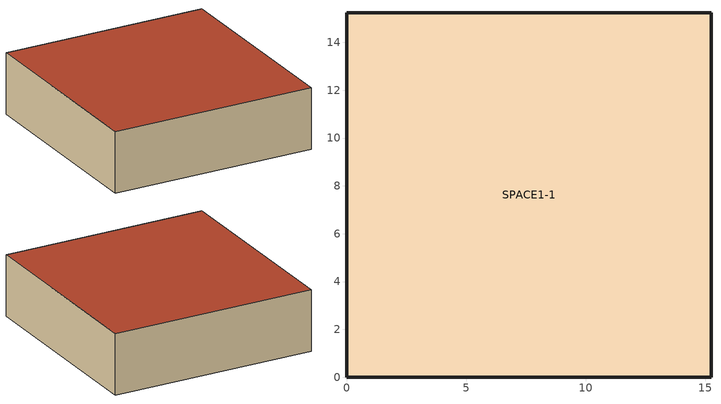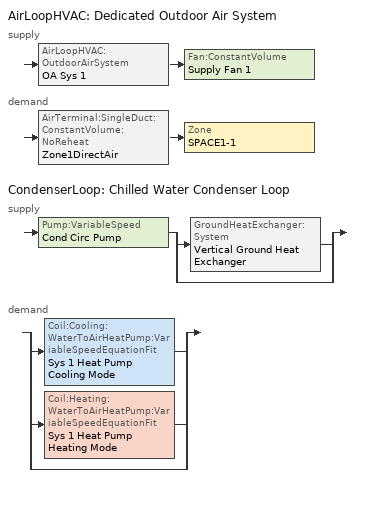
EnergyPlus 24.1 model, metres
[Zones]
SPACE1-1
 floor ground (FLOOR): 15.24,0 0,0 0,15.24 15.24,15.24 z0
 wall outside (ext-walls): 0,0 15.24,0 15.24,15.24 0,15.24 0,0 z0:4.57
 roof outside (ROOF19): 0,15.24 0,0 15.24,0 15.24,15.24 z4.57
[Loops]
AirLoopHVAC 'Dedicated Outdoor Air System'
 supply: AirLoopHVAC:OutdoorAirSystem 'OA Sys 1' > Fan:ConstantVolume 'Supply Fan 1'
 demand: AirTerminal:SingleDuct:ConstantVolume:NoReheat 'Zone1DirectAir' > Zone 'SPACE1-1'
CondenserLoop 'Chilled Water Condenser Loop'
 supply: Pump:VariableSpeed 'Cond Circ Pump' > split
  | GroundHeatExchanger:System 'Vertical Ground Heat Exchanger'
  | bypass
 demand: split
  | Coil:Cooling:WaterToAirHeatPump:VariableSpeedEquationFit 'Sys 1 Heat Pump Cooling Mode'
  | Coil:Heating:WaterToAirHeatPump:VariableSpeedEquationFit 'Sys 1 Heat Pump Heating Mode'
  | bypass
[Building]
Simple One Zone (Wireframe DXF): North Axis {deg}=0; Terrain=Suburbs; Loads Convergence Tolerance Value {W}=.04; Temperature Convergence Tolerance Value {deltaC}=.004; Solar Distribution=MinimalShadowing; Maximum Number of Warmup Days=30; Minimum Number of Warmup Days=6
[Site:Location]
Denver Centennial CO USA WMO=724666: Latitude {deg}=39.57; Longitude {deg}=-104.85; Time Zone {hr}=-7; Elevation {m}=1793
[SizingPeriod:DesignDay] Day of Month=21; Humidity Condition Type=Wetbulb; Barometric Pressure {Pa}=81560; Rain Indicator=No; Snow Indicator=No; Daylight Saving Time Indicator=No; Solar Model Indicator=ASHRAEClearSky
Name | Month | Day Type | Maximum Dry-Bulb Temperature {C} | Daily Dry-Bulb Temperature Range {deltaC} | Wetbulb or DewPoint at Maximum Dry-Bulb {C} | Wind Speed {m/s} | Wind Direction {deg} | Sky Clearness
Denver Centennial Ann Htg 99.6% Condns DB | 12 | WinterDesignDay | -18.8 | 0 | -18.8 | 3 | 340 | 0
Denver Centennial Ann Clg 1% Condns DB=>MWB | 7 | SummerDesignDay | 32 | 15.2 | 15.5 | 4.9 | 0 | 1
[Site:GroundTemperature:Deep]
16.5, 16.5, 16.5, 16.5, 16.5, 16.5, 16.5, 16.5, 16.5, 16.5, 16.5, 16.5
[Site:GroundTemperature:Undisturbed:KusudaAchenbach]
Vertical Ground Heat Exchanger Ground Temps: 0.692626, 920, 2551.09, 13.375, 3.2, 8
[Site:GroundTemperature:BuildingSurface]
18.89, 18.92, 19.02, 19.12, 19.21, 19.23, 19.07, 19.32, 19.09, 19.21, 19.13, 18.96
[Material:NoMass]
R19LAYER: Roughness=Rough; Thermal Resistance {m2-K/W}=3.344; Thermal Absorptance=0.9; Solar Absorptance=0.75; Visible Absorptance=0.75
[Material] Thermal Absorptance=0.9
Name | Roughness | Thickness {m} | Conductivity {W/m-K} | Density {kg/m3} | Specific Heat {J/kg-K} | Solar Absorptance | Visible Absorptance
C5 - 4 IN HW CONCRETE | MediumRough | 0.101498 | 1.729577 | 2242.585 | 836.8 | 0.65 | 0.65
1IN Stucco | Smooth | 0.0253 | 0.6918 | 1858 | 837 | 0.92 | 0.92
8IN Concrete HW | MediumRough | 0.2033 | 1.7296 | 2243 | 837 | 0.65 | 0.65
Wall Insulation [5] | MediumRough | 0.0453 | 0.0432 | 91 | 837 | 0.5 | 0.5
1/2IN Gypsum | Smooth | 0.0127 | 0.16 | 784.9 | 830 | 0.92 | 0.92
[Construction]
ext-walls: 1IN Stucco, 8IN Concrete HW, Wall Insulation [5], 1/2IN Gypsum
FLOOR: C5 - 4 IN HW CONCRETE
ROOF19: R19LAYER
[ZoneHVAC:WaterToAirHeatPump]
Zone1WTAHP: Availability Schedule=FanAndCoilAvailSched; Cooling Supply Air Flow Rate {m3/s}=Autosize; Heating Supply Air Flow Rate {m3/s}=Autosize; No Load Supply Air Flow Rate Control Set To Low Speed=No; Cooling Outdoor Air Flow Rate {m3/s}=0; Heating Outdoor Air Flow Rate {m3/s}=0; Supply Air Fan=Zone 1 Fan; Heating Coil=Sys 1 Heat Pump Heating Mode; Cooling Coil=Sys 1 Heat Pump Cooling Mode; Supplemental Heating Coil=Heat Pump DX Supp Heating Coil 1; Maximum Supply Air Temperature from Supplemental Heater {C}=60; Maximum Outdoor Dry-Bulb Temperature for Supplemental Heater Operation {C}=20; Fan Placement=BlowThrough; Supply Air Fan Operating Mode Schedule=ConstantFanSch
[Coil:Cooling:WaterToAirHeatPump:VariableSpeedEquationFit]
Sys 1 Heat Pump Cooling Mode: Number of Speeds=10; Nominal Speed Level=10; Gross Rated Total Cooling Capacity At Selected Nominal Speed Level {W}=Autosize; Rated Air Flow Rate At Selected Nominal Speed Level {m3/s}=Autosize; Rated Water Flow Rate At Selected Nominal Speed Level {m3/s}=Autosize; Nominal Time for Condensate to Begin Leaving the Coil {s}=0; Initial Moisture Evaporation Rate Divided by Steady-State AC Latent Capacity=0; Maximum Cycling Rate {cycles/hr}=2.5; Latent Capacity Time Constant {s}=60; Fan Delay Time {s}=60; Flag for Using Hot Gas Reheat, 0 or 1=0; Energy Part Load Fraction Curve=VS Energy Part Load Fraction 1; Speed 1 Reference Unit Gross Rated Total Cooling Capacity {W}=1524.1; Speed 1 Reference Unit Gross Rated Sensible Heat Ratio=0.75; Speed 1 Reference Unit Gross Rated Cooling COP {W/W}=4; Speed 1 Reference Unit Rated Air Flow Rate {m3/s}=0.135907; Speed 1 Reference Unit Rated Water Flow Rate {m3/s}=0.000381695; Speed 1 Total Cooling Capacity Function of Temperature Curve=TC VS Temp1 Test; Speed 1 Total Cooling Capacity Function of Air Flow Fraction Curve=TC VS AirFrac Test; Speed 1 Total Cooling Capacity Function of Water Flow Fraction Curve=TC VS WaterFrac Test; Speed 1 Energy Input Ratio Function of Temperature Curve=EIR VS Temp1 Test; Speed 1 Energy Input Ratio Function of Air Flow Fraction Curve=EIR VS AirFrac Test; Speed 1 Energy Input Ratio Function of Water Flow Fraction Curve=EIR VS WaterFrac Test; Speed 1 Reference Unit Waste Heat Fraction of Input Power At Rated Conditions=0.1; Speed 1 Waste Heat Function of Temperature Curve=wasteHeat VS Temp1 Test; Speed 2 Reference Unit Gross Rated Total Cooling Capacity {W}=1877.9; Speed 2 Reference Unit Gross Rated Sensible Heat Ratio=0.75; Speed 2 Reference Unit Gross Rated Cooling COP {W/W}=4; Speed 2 Reference Unit Rated Air Flow Rate {m3/s}=0.151008; Speed 2 Reference Unit Rated Water Flow Rate {m3/s}=0.000381695; Speed 2 Total Cooling Capacity Function of Temperature Curve=TC VS Temp1 Test; Speed 2 Total Cooling Capacity Function of Air Flow Fraction Curve=TC VS AirFrac Test; Speed 2 Total Cooling Capacity Function of Water Flow Fraction Curve=TC VS WaterFrac Test; Speed 2 Energy Input Ratio Function of Temperature Curve=EIR VS Temp1 Test; Speed 2 Energy Input Ratio Function of Air Flow Fraction Curve=EIR VS AirFrac Test; Speed 2 Energy Input Ratio Function of Water Flow Fraction Curve=EIR VS WaterFrac Test; Speed 2 Reference Unit Waste Heat Fraction of Input Power At Rated Conditions=0.1; Speed 2 Waste Heat Function of Temperature Curve=wasteHeat VS Temp1 Test; Speed 3 Reference Unit Gross Rated Total Cooling Capacity {W}=2226.6; Speed 3 Reference Unit Gross Rated Sensible Heat Ratio=0.75; Speed 3 Reference Unit Gross Rated Cooling COP {W/W}=4; Speed 3 Reference Unit Rated Air Flow Rate {m3/s}=0.166109; Speed 3 Reference Unit Rated Water Flow Rate {m3/s}=0.000381695; Speed 3 Total Cooling Capacity Function of Temperature Curve=TC VS Temp1 Test; Speed 3 Total Cooling Capacity Function of Air Flow Fraction Curve=TC VS AirFrac Test; Speed 3 Total Cooling Capacity Function of Water Flow Fraction Curve=TC VS WaterFrac Test; Speed 3 Energy Input Ratio Function of Temperature Curve=EIR VS Temp1 Test; Speed 3 Energy Input Ratio Function of Air Flow Fraction Curve=EIR VS AirFrac Test; Speed 3 Energy Input Ratio Function of Water Flow Fraction Curve=EIR VS WaterFrac Test; Speed 3 Reference Unit Waste Heat Fraction of Input Power At Rated Conditions=0.1; Speed 3 Waste Heat Function of Temperature Curve=wasteHeat VS Temp1 Test; Speed 4 Reference Unit Gross Rated Total Cooling Capacity {W}=2911.3; Speed 4 Reference Unit Gross Rated Sensible Heat Ratio=0.75; Speed 4 Reference Unit Gross Rated Cooling COP {W/W}=4; Speed 4 Reference Unit Rated Air Flow Rate {m3/s}=0.19631; Speed 4 Reference Unit Rated Water Flow Rate {m3/s}=0.000381695; Speed 4 Total Cooling Capacity Function of Temperature Curve=TC VS Temp1 Test; Speed 4 Total Cooling Capacity Function of Air Flow Fraction Curve=TC VS AirFrac Test; Speed 4 Total Cooling Capacity Function of Water Flow Fraction Curve=TC VS WaterFrac Test; Speed 4 Energy Input Ratio Function of Temperature Curve=EIR VS Temp1 Test; Speed 4 Energy Input Ratio Function of Air Flow Fraction Curve=EIR VS AirFrac Test; Speed 4 Energy Input Ratio Function of Water Flow Fraction Curve=EIR VS WaterFrac Test; Speed 4 Reference Unit Waste Heat Fraction of Input Power At Rated Conditions=0.1; Speed 4 Waste Heat Function of Temperature Curve=wasteHeat VS Temp1 Test; Speed 5 Reference Unit Gross Rated Total Cooling Capacity {W}=3581.7; Speed 5 Reference Unit Gross Rated Sensible Heat Ratio=0.75; Speed 5 Reference Unit Gross Rated Cooling COP {W/W}=4; Speed 5 Reference Unit Rated Air Flow Rate {m3/s}=0.226512; Speed 5 Reference Unit Rated Water Flow Rate {m3/s}=0.000381695; Speed 5 Total Cooling Capacity Function of Temperature Curve=TC VS Temp1 Test; Speed 5 Total Cooling Capacity Function of Air Flow Fraction Curve=TC VS AirFrac Test; Speed 5 Total Cooling Capacity Function of Water Flow Fraction Curve=TC VS WaterFrac Test; Speed 5 Energy Input Ratio Function of Temperature Curve=EIR VS Temp1 Test; Speed 5 Energy Input Ratio Function of Air Flow Fraction Curve=EIR VS AirFrac Test; Speed 5 Energy Input Ratio Function of Water Flow Fraction Curve=EIR VS WaterFrac Test; Speed 5 Reference Unit Waste Heat Fraction of Input Power At Rated Conditions=0.1; Speed 5 Waste Heat Function of Temperature Curve=wasteHeat VS Temp1 Test; Speed 6 Reference Unit Gross Rated Total Cooling Capacity {W}=4239.5; Speed 6 Reference Unit Gross Rated Sensible Heat Ratio=0.75; Speed 6 Reference Unit Gross Rated Cooling COP {W/W}=4; Speed 6 Reference Unit Rated Air Flow Rate {m3/s}=0.256714; Speed 6 Reference Unit Rated Water Flow Rate {m3/s}=0.000381695; Speed 6 Total Cooling Capacity Function of Temperature Curve=TC VS Temp1 Test; Speed 6 Total Cooling Capacity Function of Air Flow Fraction Curve=TC VS AirFrac Test; Speed 6 Total Cooling Capacity Function of Water Flow Fraction Curve=TC VS WaterFrac Test; Speed 6 Energy Input Ratio Function of Temperature Curve=EIR VS Temp1 Test; Speed 6 Energy Input Ratio Function of Air Flow Fraction Curve=EIR VS AirFrac Test; Speed 6 Energy Input Ratio Function of Water Flow Fraction Curve=EIR VS WaterFrac Test; Speed 6 Reference Unit Waste Heat Fraction of Input Power At Rated Conditions=0.1; Speed 6 Waste Heat Function of Temperature Curve=wasteHeat VS Temp1 Test; Speed 7 Reference Unit Gross Rated Total Cooling Capacity {W}=4885.7; Speed 7 Reference Unit Gross Rated Sensible Heat Ratio=0.75; Speed 7 Reference Unit Gross Rated Cooling COP {W/W}=4; Speed 7 Reference Unit Rated Air Flow Rate {m3/s}=0.286915; Speed 7 Reference Unit Rated Water Flow Rate {m3/s}=0.000381695; Speed 7 Total Cooling Capacity Function of Temperature Curve=TC VS Temp1 Test; Speed 7 Total Cooling Capacity Function of Air Flow Fraction Curve=TC VS AirFrac Test; Speed 7 Total Cooling Capacity Function of Water Flow Fraction Curve=TC VS WaterFrac Test; Speed 7 Energy Input Ratio Function of Temperature Curve=EIR VS Temp1 Test; Speed 7 Energy Input Ratio Function of Air Flow Fraction Curve=EIR VS AirFrac Test; Speed 7 Energy Input Ratio Function of Water Flow Fraction Curve=EIR VS WaterFrac Test; Speed 7 Reference Unit Waste Heat Fraction of Input Power At Rated Conditions=0.1; Speed 7 Waste Heat Function of Temperature Curve=wasteHeat VS Temp1 Test; Speed 8 Reference Unit Gross Rated Total Cooling Capacity {W}=5520.7; Speed 8 Reference Unit Gross Rated Sensible Heat Ratio=0.75; Speed 8 Reference Unit Gross Rated Cooling COP {W/W}=4; Speed 8 Reference Unit Rated Air Flow Rate {m3/s}=0.317117; Speed 8 Reference Unit Rated Water Flow Rate {m3/s}=0.000381695; Speed 8 Total Cooling Capacity Function of Temperature Curve=TC VS Temp1 Test; Speed 8 Total Cooling Capacity Function of Air Flow Fraction Curve=TC VS AirFrac Test; Speed 8 Total Cooling Capacity Function of Water Flow Fraction Curve=TC VS WaterFrac Test; Speed 8 Energy Input Ratio Function of Temperature Curve=EIR VS Temp1 Test; Speed 8 Energy Input Ratio Function of Air Flow Fraction Curve=EIR VS AirFrac Test; Speed 8 Energy Input Ratio Function of Water Flow Fraction Curve=EIR VS WaterFrac Test; Speed 8 Reference Unit Waste Heat Fraction of Input Power At Rated Conditions=0.1; Speed 8 Waste Heat Function of Temperature Curve=wasteHeat VS Temp1 Test; Speed 9 Reference Unit Gross Rated Total Cooling Capacity {W}=6144.8; Speed 9 Reference Unit Gross Rated Sensible Heat Ratio=0.75; Speed 9 Reference Unit Gross Rated Cooling COP {W/W}=4; Speed 9 Reference Unit Rated Air Flow Rate {m3/s}=0.347318; Speed 9 Reference Unit Rated Water Flow Rate {m3/s}=0.000381695; Speed 9 Total Cooling Capacity Function of Temperature Curve=TC VS Temp1 Test; Speed 9 Total Cooling Capacity Function of Air Flow Fraction Curve=TC VS AirFrac Test; Speed 9 Total Cooling Capacity Function of Water Flow Fraction Curve=TC VS WaterFrac Test; Speed 9 Energy Input Ratio Function of Temperature Curve=EIR VS Temp1 Test; Speed 9 Energy Input Ratio Function of Air Flow Fraction Curve=EIR VS AirFrac Test; Speed 9 Energy Input Ratio Function of Water Flow Fraction Curve=EIR VS WaterFrac Test; Speed 9 Reference Unit Waste Heat Fraction of Input Power At Rated Conditions=0.1; Speed 9 Waste Heat Function of Temperature Curve=wasteHeat VS Temp1 Test; Speed 10 Reference Unit Gross Rated Total Cooling Capacity {W}=6758; Speed 10 Reference Unit Gross Rated Sensible Heat Ratio=0.75; Speed 10 Reference Unit Gross Rated Cooling COP {W/W}=4; Speed 10 Reference Unit Rated Air Flow Rate {m3/s}=0.37752; Speed 10 Reference Unit Rated Water Flow Rate {m3/s}=0.000381695; Speed 10 Total Cooling Capacity Function of Temperature Curve=TC VS Temp1 Test; Speed 10 Total Cooling Capacity Function of Air Flow Fraction Curve=TC VS AirFrac Test; Speed 10 Total Cooling Capacity Function of Water Flow Fraction Curve=TC VS WaterFrac Test; Speed 10 Energy Input Ratio Function of Temperature Curve=EIR VS Temp1 Test; Speed 10 Energy Input Ratio Function of Air Flow Fraction Curve=EIR VS AirFrac Test; Speed 10 Energy Input Ratio Function of Water Flow Fraction Curve=EIR VS WaterFrac Test; Speed 10 Reference Unit Waste Heat Fraction of Input Power At Rated Conditions=0.1; Speed 10 Waste Heat Function of Temperature Curve=wasteHeat VS Temp1 Test
[Coil:Heating:WaterToAirHeatPump:VariableSpeedEquationFit]
Sys 1 Heat Pump Heating Mode: Number of Speeds=10; Nominal Speed Level=10; Rated Heating Capacity At Selected Nominal Speed Level {W}=Autosize; Rated Air Flow Rate At Selected Nominal Speed Level {m3/s}=Autosize; Rated Water Flow Rate At Selected Nominal Speed Level {m3/s}=Autosize; Energy Part Load Fraction Curve=VS Energy Part Load Fraction 1; Speed 1 Reference Unit Gross Rated Heating Capacity {W}=1838.7; Speed 1 Reference Unit Gross Rated Heating COP {W/W}=5; Speed 1 Reference Unit Rated Air Flow {m3/s}=0.166109; Speed 1 Reference Unit Rated Water Flow Rate {m3/s}=0.000381695; Speed 1 Heating Capacity Function of Temperature Curve=Heating VS Temp1 Test; Speed 1 Total  Heating Capacity Function of Air Flow Fraction Curve=Heating VS AirFrac Test; Speed 1 Heating Capacity Function of Water Flow Fraction Curve=Heating VS WaterFrac Test; Speed 1 Energy Input Ratio Function of Temperature Curve=EIRH VS Temp1 Test; Speed 1 Energy Input Ratio Function of Air Flow Fraction Curve=EIRH VS AirFrac Test; Speed 1 Energy Input Ratio Function of Water Flow Fraction Curve=EIRH VS WaterFrac Test; Speed 1 Reference Unit Waste Heat Fraction of Input Power At Rated Conditions=0.1; Speed 1 Waste Heat Function of Temperature Curve=Heating wasteHeat VS Temp1 Test; Speed 2 Reference Unit Gross Rated Heating Capacity {W}=2295.5; Speed 2 Reference Unit Gross Rated Heating COP {W/W}=5; Speed 2 Reference Unit Rated Air Flow Rate {m3/s}=0.179322; Speed 2 Reference Unit Rated Water Flow Rate {m3/s}=0.000381695; Speed 2 Heating Capacity Function of Temperature Curve=Heating VS Temp1 Test; Speed 2 Total  Heating Capacity Function of Air Flow Fraction Curve=Heating VS AirFrac Test; Speed 2 Heating Capacity Function of Water Flow Fraction Curve=Heating VS WaterFrac Test; Speed 2 Energy Input Ratio Function of Temperature Curve=EIRH VS Temp1 Test; Speed 2 Energy Input Ratio Function of Air Flow Fraction Curve=EIRH VS AirFrac Test; Speed 2 Energy Input Ratio Function of Water Flow Fraction Curve=EIRH VS WaterFrac Test; Speed 2 Reference Unit Waste Heat Fraction of Input Power At Rated Conditions=0.1; Speed 2 Waste Heat Function of Temperature Curve=Heating wasteHeat VS Temp1 Test; Speed 3 Reference Unit Gross Rated Heating Capacity {W}=2751.3; Speed 3 Reference Unit Gross Rated Heating COP {W/W}=5; Speed 3 Reference Unit Rated Air Flow Rate {m3/s}=0.192535; Speed 3 Reference Unit Rated Water Flow Rate {m3/s}=0.000381695; Speed 3 Heating Capacity Function of Temperature Curve=Heating VS Temp1 Test; Speed 3 Total  Heating Capacity Function of Air Flow Fraction Curve=Heating VS AirFrac Test; Speed 3 Heating Capacity Function of Water Flow Fraction Curve=Heating VS WaterFrac Test; Speed 3 Energy Input Ratio Function of Temperature Curve=EIRH VS Temp1 Test; Speed 3 Energy Input Ratio Function of Air Flow Fraction Curve=EIRH VS AirFrac Test; Speed 3 Energy Input Ratio Function of Water Flow Fraction Curve=EIRH VS WaterFrac Test; Speed 3 Reference Unit Waste Heat Fraction of Input Power At Rated Conditions=0.1; Speed 3 Waste Heat Function of Temperature Curve=Heating wasteHeat VS Temp1 Test; Speed 4 Reference Unit Gross Rated Heating Capacity {W}=3659.6; Speed 4 Reference Unit Gross Rated Heating COP {W/W}=5; Speed 4 Reference Unit Rated Air Flow Rate {m3/s}=0.218962; Speed 4 Reference Unit Rated Water Flow Rate {m3/s}=0.000381695; Speed 4 Heating Capacity Function of Temperature Curve=Heating VS Temp1 Test; Speed 4 Total  Heating Capacity Function of Air Flow Fraction Curve=Heating VS AirFrac Test; Speed 4 Heating Capacity Function of Water Flow Fraction Curve=Heating VS WaterFrac Test; Speed 4 Energy Input Ratio Function of Temperature Curve=EIRH VS Temp1 Test; Speed 4 Energy Input Ratio Function of Air Flow Fraction Curve=EIRH VS AirFrac Test; Speed 4 Energy Input Ratio Function of Water Flow Fraction Curve=EIRH VS WaterFrac Test; Speed 4 Reference Unit Waste Heat Fraction of Input Power At Rated Conditions=0.1; Speed 4 Waste Heat Function of Temperature Curve=Heating wasteHeat VS Temp1 Test; Speed 5 Reference Unit Gross Rated Heating Capacity {W}=4563.7; Speed 5 Reference Unit Gross Rated Heating COP {W/W}=5; Speed 5 Reference Unit Rated Air Flow Rate {m3/s}=0.245388; Speed 5 Reference Unit Rated Water Flow Rate {m3/s}=0.000381695; Speed 5 Heating Capacity Function of Temperature Curve=Heating VS Temp1 Test; Speed 5 Total  Heating Capacity Function of Air Flow Fraction Curve=Heating VS AirFrac Test; Speed 5 Heating Capacity Function of Water Flow Fraction Curve=Heating VS WaterFrac Test; Speed 5 Energy Input Ratio Function of Temperature Curve=EIRH VS Temp1 Test; Speed 5 Energy Input Ratio Function of Air Flow Fraction Curve=EIRH VS AirFrac Test; Speed 5 Energy Input Ratio Function of Water Flow Fraction Curve=EIRH VS WaterFrac Test; Speed 5 Reference Unit Waste Heat Fraction of Input Power At Rated Conditions=0.1; Speed 5 Waste Heat Function of Temperature Curve=Heating wasteHeat VS Temp1 Test; Speed 6 Reference Unit Gross Rated Heating Capacity {W}=5463.3; Speed 6 Reference Unit Gross Rated Heating COP {W/W}=5; Speed 6 Reference Unit Rated Air Flow Rate {m3/s}=0.271814; Speed 6 Reference Unit Rated Water Flow Rate {m3/s}=0.000381695; Speed 6 Heating Capacity Function of Temperature Curve=Heating VS Temp1 Test; Speed 6 Total  Heating Capacity Function of Air Flow Fraction Curve=Heating VS AirFrac Test; Speed 6 Heating Capacity Function of Water Flow Fraction Curve=Heating VS WaterFrac Test; Speed 6 Energy Input Ratio Function of Temperature Curve=EIRH VS Temp1 Test; Speed 6 Energy Input Ratio Function of Air Flow Fraction Curve=EIRH VS AirFrac Test; Speed 6 Energy Input Ratio Function of Water Flow Fraction Curve=EIRH VS WaterFrac Test; Speed 6 Reference Unit Waste Heat Fraction of Input Power At Rated Conditions=0.1; Speed 6 Waste Heat Function of Temperature Curve=Heating wasteHeat VS Temp1 Test; Speed 7 Reference Unit Gross Rated Heating Capacity {W}=6358.4; Speed 7 Reference Unit Gross Rated Heating COP {W/W}=5; Speed 7 Reference Unit Rated Air Flow Rate {m3/s}=0.298241; Speed 7 Reference Unit Rated Water Flow Rate {m3/s}=0.000381695; Speed 7 Heating Capacity Function of Temperature Curve=Heating VS Temp1 Test; Speed 7 Total  Heating Capacity Function of Air Flow Fraction Curve=Heating VS AirFrac Test; Speed 7 Heating Capacity Function of Water Flow Fraction Curve=Heating VS WaterFrac Test; Speed 7 Energy Input Ratio Function of Temperature Curve=EIRH VS Temp1 Test; Speed 7 Energy Input Ratio Function of Air Flow Fraction Curve=EIRH VS AirFrac Test; Speed 7 Energy Input Ratio Function of Water Flow Fraction Curve=EIRH VS WaterFrac Test; Speed 7 Reference Unit Waste Heat Fraction of Input Power At Rated Conditions=0.1; Speed 7 Waste Heat Function of Temperature Curve=Heating wasteHeat VS Temp1 Test; Speed 8 Reference Unit Gross Rated Heating Capacity {W}=7248.5; Speed 8 Reference Unit Gross Rated Heating COP {W/W}=5; Speed 8 Reference Unit Rated Air Flow Rate {m3/s}=0.324667; Speed 8 Reference Unit Rated Water Flow Rate {m3/s}=0.000381695; Speed 8 Heating Capacity Function of Temperature Curve=Heating VS Temp1 Test; Speed 8 Total  Heating Capacity Function of Air Flow Fraction Curve=Heating VS AirFrac Test; Speed 8 Heating Capacity Function of Water Flow Fraction Curve=Heating VS WaterFrac Test; Speed 8 Energy Input Ratio Function of Temperature Curve=EIRH VS Temp1 Test; Speed 8 Energy Input Ratio Function of Air Flow Fraction Curve=EIRH VS AirFrac Test; Speed 8 Energy Input Ratio Function of Water Flow Fraction Curve=EIRH VS WaterFrac Test; Speed 8 Reference Unit Waste Heat Fraction of Input Power At Rated Conditions=0.1; Speed 8 Waste Heat Function of Temperature Curve=Heating wasteHeat VS Temp1 Test; Speed 9 Reference Unit Gross Rated Heating Capacity {W}=8133.6; Speed 9 Reference Unit Gross Rated Heating COP {W/W}=5; Speed 9 Reference Unit Rated Air Flow Rate {m3/s}=0.351094; Speed 9 Reference Unit Rated Water Flow Rate {m3/s}=0.000381695; Speed 9 Heating Capacity Function of Temperature Curve=Heating VS Temp1 Test; Speed 9 Total  Heating Capacity Function of Air Flow Fraction Curve=Heating VS AirFrac Test; Speed 9 Heating Capacity Function of Water Flow Fraction Curve=Heating VS WaterFrac Test; Speed 9 Energy Input Ratio Function of Temperature Curve=EIRH VS Temp1 Test; Speed 9 Energy Input Ratio Function of Air Flow Fraction Curve=EIRH VS AirFrac Test; Speed 9 Energy Input Ratio Function of Water Flow Fraction Curve=EIRH VS WaterFrac Test; Speed 9 Reference Unit Waste Heat Fraction of Input Power At Rated Conditions=0.1; Speed 9 Waste Heat Function of Temperature Curve=Heating wasteHeat VS Temp1 Test; Speed 10 Reference Unit Gross Rated Heating Capacity {W}=9013.2; Speed 10 Reference Unit Gross Rated Heating COP {W/W}=5; Speed 10 Reference Unit Rated Air Flow Rate {m3/s}=0.37752; Speed 10 Reference Unit Rated Water Flow Rate {m3/s}=0.000381695; Speed 10 Heating Capacity Function of Temperature Curve=Heating VS Temp1 Test; Speed 10 Total  Heating Capacity Function of Air Flow Fraction Curve=Heating VS AirFrac Test; Speed 10 Heating Capacity Function of Water Flow Fraction Curve=Heating VS WaterFrac Test; Speed 10 Energy Input Ratio Function of Temperature Curve=EIRH VS Temp1 Test; Speed 10 Energy Input Ratio Function of Air Flow Fraction Curve=EIRH VS AirFrac Test; Speed 10 Energy Input Ratio Function of Water Flow Fraction Curve=EIRH VS WaterFrac Test; Speed 10 Reference Unit Waste Heat Fraction of Input Power At Rated Conditions=0.1; Speed 10 Waste Heat Function of Temperature Curve=Heating wasteHeat VS Temp1 Test
[AirLoopHVAC]
Dedicated Outdoor Air System: Design Supply Air Flow Rate {m3/s}=0.0625
[AvailabilityManager:Scheduled]
Outdoor Air 1 Avail: Schedule=FanAndCoilAvailSched
[SetpointManager:MixedAir]
Mixed Air Temp Manager 1: Control Variable=Temperature; Setpoint Node or NodeList=Mixed Air Node
[Controller:OutdoorAir]
OA Controller 1: Minimum Outdoor Air Flow Rate {m3/s}=0.0625; Maximum Outdoor Air Flow Rate {m3/s}=0.0625; Economizer Control Type=NoEconomizer; Economizer Maximum Limit Dry-Bulb Temperature {C}=23; Economizer Maximum Limit Dewpoint Temperature {C}=13.5; Economizer Minimum Limit Dry-Bulb Temperature {C}=14; Lockout Type=NoLockout; Minimum Limit Type=FixedMinimum; Minimum Outdoor Air Schedule=OAFractionSched
[Fan:ConstantVolume]
Supply Fan 1: Availability Schedule=FanAndCoilAvailSched; Fan Total Efficiency=0.7; Pressure Rise {Pa}=600; Maximum Flow Rate {m3/s}=0.0625; Motor Efficiency=0.9; Motor In Airstream Fraction=1
[AirTerminal:SingleDuct:ConstantVolume:NoReheat]
Zone1DirectAir: Availability Schedule=FanAndCoilAvailSched; Maximum Air Flow Rate {m3/s}=0.0625
[SetpointManager:SingleZone:Reheat]
Supply Air Temp Manager 1: Control Variable=Temperature; Minimum Supply Air Temperature {C}=14; Maximum Supply Air Temperature {C}=23; Control Zone=SPACE1-1; Setpoint Node or NodeList=Air Loop Outlet Node
[Sizing:Zone]
SPACE1-1: Zone Cooling Design Supply Air Temperature Input Method=SupplyAirTemperature; Zone Cooling Design Supply Air Temperature {C}=13; Zone Heating Design Supply Air Temperature Input Method=SupplyAirTemperature; Zone Heating Design Supply Air Temperature {C}=30; Zone Cooling Design Supply Air Humidity Ratio {kgWater/kgDryAir}=0.0075; Zone Heating Design Supply Air Humidity Ratio {kgWater/kgDryAir}=0.004; Design Specification Outdoor Air Object=SZ DSOA SPACE1-1; Zone Heating Sizing Factor=0; Zone Cooling Sizing Factor=0; Cooling Design Air Flow Method=DesignDay; Cooling Design Air Flow Rate {m3/s}=0; Heating Design Air Flow Method=DesignDay; Heating Design Air Flow Rate {m3/s}=0; Account for Dedicated Outdoor Air System=No; Dedicated Outdoor Air System Control Strategy=NeutralSupplyAir; Dedicated Outdoor Air Low Setpoint Temperature for Design {C}=autosize; Dedicated Outdoor Air High Setpoint Temperature for Design {C}=autosize
[DesignSpecification:OutdoorAir]
SZ DSOA SPACE1-1: Outdoor Air Method=flow/person; Outdoor Air Flow per Person {m3/s-person}=0.0125; Outdoor Air Flow per Zone Floor Area {m3/s-m2}=0; Outdoor Air Flow per Zone {m3/s}=0
[People]
SPACE1-1 PEOPLE: Zone or ZoneList or Space or SpaceList=SPACE1-1; Number of People Schedule=OFFICE OCCUPANCY; Number of People Calculation Method=people; Number of People=5; Fraction Radiant=0.3; Activity Level Schedule=Activity Sch; Carbon Dioxide Generation Rate {m3/s-W}=3.82E-8; Mean Radiant Temperature Calculation Type=EnclosureAveraged; Work Efficiency Schedule=Work Eff Sch; Clothing Insulation Calculation Method=ClothingInsulationSchedule; Clothing Insulation Schedule=Clothing Sch; Air Velocity Schedule=Air Velo Sch; Thermal Comfort Model 1 Type=FANGER
[Lights]
SPACE1-1 Lights: Zone or ZoneList or Space or SpaceList=SPACE1-1; Schedule=LIGHTS-1; Design Level Calculation Method=LightingLevel; Lighting Level {W}=284; Return Air Fraction=0; Fraction Radiant=0.59; Fraction Visible=0.2; Fraction Replaceable=0
[ElectricEquipment]
SPACE1-1_MiscPlug_Equip: Zone or ZoneList or Space or SpaceList=SPACE1-1; Schedule=BLDG_EQUIP_SCH; Design Level Calculation Method=EquipmentLevel; Design Level {W}=207.7352; Fraction Latent=0; Fraction Radiant=0.5; Fraction Lost=0
[ZoneControl:Thermostat]
Zone 1 Thermostat: Zone or ZoneList=SPACE1-1; Control Type Schedule=Zone Control Type Sched; Control 1=Temperature Setpoints
[ThermostatSetpoint:DualSetpoint]
Temperature Setpoints: Heating Setpoint Temperature Schedule=Heating Setpoints; Cooling Setpoint Temperature Schedule=Cooling Setpoints
[Zone equipment]
SPACE1-1: Zone1DirectAir, Zone1WTAHP
[Fan:OnOff]
Zone 1 Fan: Availability Schedule=FanAndCoilAvailSched; Fan Total Efficiency=0.7; Pressure Rise {Pa}=300; Maximum Flow Rate {m3/s}=Autosize; Motor Efficiency=0.9; Motor In Airstream Fraction=1
[Coil:Heating:Fuel]
Heat Pump DX Supp Heating Coil 1: Availability Schedule=FanAndCoilAvailSched; Fuel Type=NaturalGas; Burner Efficiency=0.8; Nominal Capacity {W}=32000
[CondenserLoop]
Chilled Water Condenser Loop: Fluid Type=Water; Condenser Equipment Operation Scheme=Tower Loop Operation; Maximum Loop Temperature {C}=80; Minimum Loop Temperature {C}=10; Maximum Loop Flow Rate {m3/s}=0.004; Minimum Loop Flow Rate {m3/s}=0; Condenser Loop Volume {m3}=autocalculate; Load Distribution Scheme=SequentialLoad
[SetpointManager:FollowGroundTemperature]
MyCondenserControl: Control Variable=Temperature; Offset Temperature Difference {deltaC}=0; Maximum Setpoint Temperature {C}=80; Minimum Setpoint Temperature {C}=10; Setpoint Node or NodeList=Condenser Supply Outlet Node
[Sizing:Plant]
Chilled Water Condenser Loop: Loop Type=Condenser; Design Loop Exit Temperature {C}=29.4; Loop Design Temperature Difference {deltaC}=5.6
[CondenserEquipmentOperationSchemes]
Tower Loop Operation: Control Scheme 1=Year Round Tower Operation; Control Scheme 1 Schedule=ON
[PlantEquipmentOperation:Uncontrolled]
Year Round Tower Operation: Equipment List=All Towers
[CondenserEquipmentList]
All Towers: Vertical Ground Heat Exchanger
[GroundHeatExchanger:System]
Vertical Ground Heat Exchanger: Design Flow Rate {m3/s}=0.00033; Undisturbed Ground Temperature Model Type=Site:GroundTemperature:Undisturbed:KusudaAchenbach; Undisturbed Ground Temperature Model=Vertical Ground Heat Exchanger Ground Temps; Ground Thermal Conductivity {W/m-K}=0.692626; Ground Thermal Heat Capacity {J/m3-K}=2.347e+06; GHE:Vertical:ResponseFactors Object=Vertical Ground Heat Exchanger g-functions
[GroundHeatExchanger:Vertical:Properties]
Vertical Ground Heat Exchanger Props: Depth of Top of Borehole {m}=1; Borehole Length {m}=76.2; Borehole Diameter {m}=0.127016; Grout Thermal Conductivity {W/m-K}=0.692626; Grout Thermal Heat Capacity {J/m3-K}=3.90E+06; Pipe Thermal Conductivity {W/m-K}=0.391312; Pipe Thermal Heat Capacity {J/m3-K}=1.542e+06; Pipe Outer Diameter {m}=0.0266667; Pipe Thickness {m}=0.00241285; U-Tube Distance {m}=0.051225
[GroundHeatExchanger:ResponseFactors]
Vertical Ground Heat Exchanger g-functions: GHE:Vertical:Properties Object=Vertical Ground Heat Exchanger Props; Number of Boreholes=24; G-Function Reference Ratio=0.0005; g-Function Ln(T/Ts) Value 1=-15.2996; g-Function g Value 1=-0.348322; g-Function Ln(T/Ts) Value 2=-14.201; g-Function g Value 2=0.022208; g-Function Ln(T/Ts) Value 3=-13.2202; g-Function g Value 3=0.412345; g-Function Ln(T/Ts) Value 4=-12.2086; g-Function g Value 4=0.867498; g-Function Ln(T/Ts) Value 5=-11.1888; g-Function g Value 5=1.357839; g-Function Ln(T/Ts) Value 6=-10.1816; g-Function g Value 6=1.852024; g-Function Ln(T/Ts) Value 7=-9.1815; g-Function g Value 7=2.345656; g-Function Ln(T/Ts) Value 8=-8.6809; g-Function g Value 8=2.593958; g-Function Ln(T/Ts) Value 9=-8.5; g-Function g Value 9=2.679; g-Function Ln(T/Ts) Value 10=-7.8; g-Function g Value 10=3.023; g-Function Ln(T/Ts) Value 11=-7.2; g-Function g Value 11=3.32; g-Function Ln(T/Ts) Value 12=-6.5; g-Function g Value 12=3.681; g-Function Ln(T/Ts) Value 13=-5.9; g-Function g Value 13=4.071; g-Function Ln(T/Ts) Value 14=-5.2; g-Function g Value 14=4.828; g-Function Ln(T/Ts) Value 15=-4.5; g-Function g Value 15=6.253; g-Function Ln(T/Ts) Value 16=-3.963; g-Function g Value 16=7.894; g-Function Ln(T/Ts) Value 17=-3.27; g-Function g Value 17=11.82; g-Function Ln(T/Ts) Value 18=-2.864; g-Function g Value 18=15.117; g-Function Ln(T/Ts) Value 19=-2.577; g-Function g Value 19=18.006; g-Function Ln(T/Ts) Value 20=-2.171; g-Function g Value 20=22.887; g-Function Ln(T/Ts) Value 21=-1.884; g-Function g Value 21=26.924; g-Function Ln(T/Ts) Value 22=-1.191; g-Function g Value 22=38.004; g-Function Ln(T/Ts) Value 23=-0.497; g-Function g Value 23=49.919; g-Function Ln(T/Ts) Value 24=-0.274; g-Function g Value 24=53.407; g-Function Ln(T/Ts) Value 25=-0.051; g-Function g Value 25=56.632; g-Function Ln(T/Ts) Value 26=0.196; g-Function g Value 26=59.825; g-Function Ln(T/Ts) Value 27=0.419; g-Function g Value 27=62.349; g-Function Ln(T/Ts) Value 28=0.642; g-Function g Value 28=64.524; g-Function Ln(T/Ts) Value 29=0.873; g-Function g Value 29=66.412; g-Function Ln(T/Ts) Value 30=1.112; g-Function g Value 30=67.993; g-Function Ln(T/Ts) Value 31=1.335; g-Function g Value 31=69.162; g-Function Ln(T/Ts) Value 32=1.679; g-Function g Value 32=70.476; g-Function Ln(T/Ts) Value 33=2.028; g-Function g Value 33=71.361; g-Function Ln(T/Ts) Value 34=2.275; g-Function g Value 34=71.79; g-Function Ln(T/Ts) Value 35=3.003; g-Function g Value 35=72.511
[Pump:VariableSpeed]
Cond Circ Pump: Design Maximum Flow Rate {m3/s}=.004; Design Pump Head {Pa}=5000; Design Power Consumption {W}=25; Motor Efficiency=.87; Fraction of Motor Inefficiencies to Fluid Stream=0; Coefficient 1 of the Part Load Performance Curve=0; Coefficient 2 of the Part Load Performance Curve=1; Coefficient 3 of the Part Load Performance Curve=0; Coefficient 4 of the Part Load Performance Curve=0; Design Minimum Flow Rate {m3/s}=0; Pump Control Type=INTERMITTENT
[Zone]
SPACE1-1: Type=1; Multiplier=1; Ceiling Height {m}=autocalculate; Volume {m3}=autocalculate
[Curve:Quadratic] Coefficient3 x**2=0; Minimum Value of x=0; Maximum Value of x=1
Name | Coefficient1 Constant | Coefficient2 x
VS Energy Part Load Fraction 1 | 0.85 | 0.15
TC VS AirFrac Test; TC VS WaterFrac Test; EIR VS AirFrac Test; EIR VS WaterFrac Test; Heating VS AirFrac Test; Heating VS WaterFrac Test; EIRH VS AirFrac Test; EIRH VS WaterFrac Test | 1 | 0
[Curve:Biquadratic]
Name | Coefficient1 Constant | Coefficient2 x | Coefficient3 x**2 | Coefficient4 y | Coefficient5 y**2 | Coefficient6 x*y | Minimum Value of x | Maximum Value of x | Minimum Value of y | Maximum Value of y
TC VS Temp1 Test | 1.43085 | -0.0453653 | 0.00199378 | -0.00805944 | 3.93414e-05 | -0.000181187 | 10 | 25.6 | 7.2 | 48.9
EIR VS Temp1 Test | 0.138848 | 0.0457985 | -0.00138661 | 0.0141485 | 0.000386055 | -0.000438194 | 10 | 25.6 | 7.2 | 48.9
wasteHeat VS Temp1 Test | 1 | 0 | 0 | 0 | 0 | 0 | 10 | 25.6 | 7.2 | 48.9
Heating VS Temp1 Test | 0.617474 | -0.00245669 | -1.8655e-05 | 0.0254921 | -0.000100773 | -0.000109447 | 7 | 27 | 10 | 30
EIRH VS Temp1 Test | 0.993257 | 0.0201512 | 7.72375e-05 | -0.0317207 | 0.000740649 | -0.000303875 | 7 | 27 | 10 | 30
Heating wasteHeat VS Temp1 Test | 1 | 0 | 0 | 0 | 0 | 0 | 7 | 27 | 10 | 30
[Schedule:Compact]
OAFractionSched: Through: 12/31, For: AllDays, Until: 7:00, 0.05, Until: 18:00, 1, Until: 24:00, 0.05
OFFICE OCCUPANCY: Through: 12/31, For: WeekDays SummerDesignDay, Until: 6:00, 0, Until: 7:00, 0.1, Until: 8:00, 0.5, Until: 12:00, 1, Until: 13:00, 0.5, Until: 16:00, 1, Until: 17:00, 0.5, Until: 18:00, 0.1, Until: 24:00, 0, For: AllOtherDays, Until: 24:00, 0
Activity Sch: Through: 12/31, For: AllDays, Until: 24:00, 131.8
Work Eff Sch: Through: 12/31, For: AllDays, Until: 24:00, 0
Clothing Sch; On; FanAndCoilAvailSched; ConstantFanSch: Through: 12/31, For: AllDays, Until: 24:00, 1
Air Velo Sch: Through: 12/31, For: AllDays, Until: 24:00, 0.137
BLDG_EQUIP_SCH: Through: 12/31, For: Weekdays, Until: 08:00, 0.4, Until: 12:00, 0.9, Until: 13:00, 0.8, Until: 17:00, 0.9, Until: 18:00, 0.5, Until: 24:00, 0.4, For: SummerDesignDay, Until: 24:00, 1, For: Saturday, Until: 06:00, 0.3, Until: 08:00, 0.4, Until: 12:00, 0.5, Until: 17:00, 0.35, Until: 24:00, 0.3, For: WinterDesignDay, Until: 24:00, 0, For: Sunday Holidays AllOtherDays, Until: 24:00, 0.3
LIGHTS-1: Through: 12/31, For: Weekdays SummerDesignDay WinterDesignDay, Until: 9:00, 0.05, Until: 10:00, 0.9, Until: 11:00, 0.95, Until: 12:00, 1, Until: 13:00, 0.95, Until: 14:00, 0.8, Until: 15:00, 0.9, Until: 17:00, 1, Until: 24:00, 0.05, For: AllOtherDays, Until: 24:00, 0.05
Zone Control Type Sched: Through: 12/31, For: AllDays, Until: 24:00, 4
Heating Setpoints: Through: 12/31, For: AllDays, Until:  7:00, 15, Until: 17:00, 21, Until: 24:00, 15
Cooling Setpoints: Through: 12/31, For: AllDays, Until:  7:00, 30, Until: 17:00, 23, Until: 24:00, 30
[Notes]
ZoneVSWSHP_wDOAS.idf
Basic file description:  Basic test for zone variable-speed water-to-air heat pump.  Mass walls.  Regular slab floor.
Regular roof.  No Windows.
Highlights:              Example of zone HVAC system (WSHP) with dedicated outdoor air system (DOAS)
Simulation Location/Run: Denver Stapleton Intl Arpt CO USA WMO=724690, 2 design days, 1 run period,
Run Control executes two design days (see RUN PERIOD object)
Location:                Denver, CO
Design Days:             Denver Stapleton Intl Arpt CO USA Annual Heating 99%, MaxDB=-16°C
Denver Stapleton Intl Arpt CO USA Annual Cooling (DB=>MWB) 1%, MaxDB=32.6°C MWB=15.6°C
Run Period (Weather File): 1/1 - 12/31.
Run Control:             Zone sizing, design day run control (no weather file simulation)
Building: Fictional 1 zone building
The building is oriented due north.
Floor Area:        232.25 m2
Number of Stories: 1
Zone Description Details:
|                  Inlet NOde |<--SPLITTER--<  <------------|
|                             |                      AirLoopHVAC (DOAS)
|                Return Node  |>----MXER---->  >------------|
|                 Inlet Node  |<----------|  |-------->>
|                             |        Zone WSHP        GLHX
|                Exhaust Node |>----------|  |-------->>
Internal gains description:     NA
Interzone Surfaces:             None
Internal Mass:                  None
People:                         5 Occupants
Lights:                         284 Watts
Equipment:                      208 Watts
Detached Shading:               None
Daylight:                       None
Natural Ventilation:            None
Compact Schedules:              Yes
Solar Distribution:             MinimalShadowing
HVAC:                           AirLoopHVAC serving a single zone (DOAS)
Zonal Equipment:                ZoneHVAC:WaterToAirHeatPump (example includes an OA mixer for the WSHP but
flow is set to 0 since this example has a DOAS). WSHP coil inputs are autosized.
Central Air Handling Equipment: No (uses zone equipment)
System Equipment Autosize:      Yes
Purchased Cooling:              No
Purchased Heating:              No
Purchased Chilled Water:        No
Purchased Hot Water:            No
Coils:                          Coil:Cooling:WaterToAirHeatPump:VariableSpeedEquationFit, Coil:Heating:WaterToAirHeatPump:VariableSpeedEquationFit
Pumps:                          Pump:VariableSpeed (WSHP Condenser loop - GroundHeatExchanger:Vertical)
Boilers:                        None
Chillers:                       None
Towers:                         None
Standard Reports:               Variable Dictionary, Surfaces (dxf-wireframe), Meter File
Timestep or Hourly Variables:   Timestep
Time bins Report:               None
HTML Report:                    None
Environmental Emissions:        None
Utility Tariffs:                None
